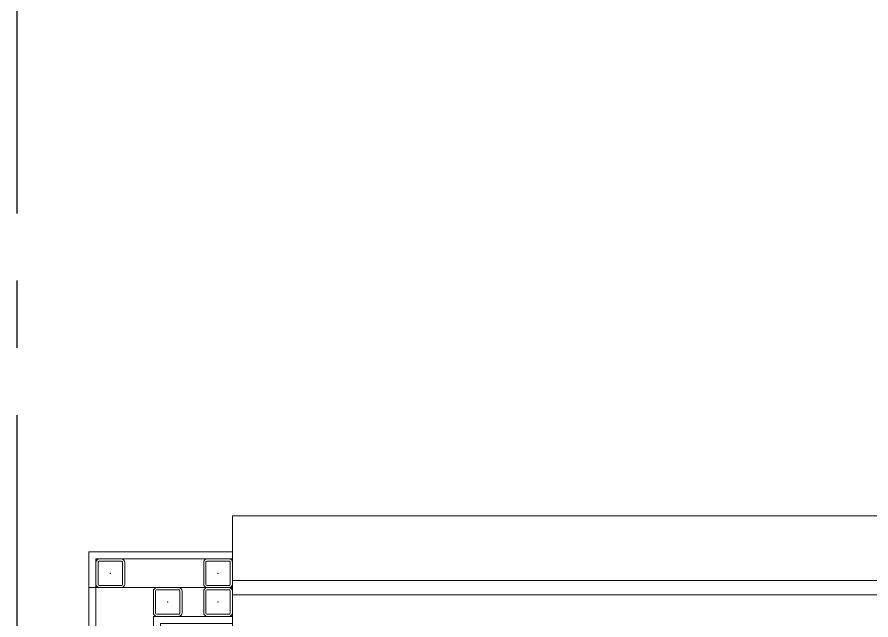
# Model space of a CAD drawing. Extents: x -2365 to 41970, y -230 to 8114.
# Drawn here: x 3588.8 to 3707.8, y 1345 to 1429 of the extents above; entities that cross this region are included whole.
import ezdxf

# ---------------------------------------------------------------- set-up
doc = ezdxf.new("R2010")
doc.units = 0
doc.header["$LTSCALE"] = 25
doc.linetypes.add('CENTER', pattern=[2, 1.25, -0.25, 0.25, -0.25])
doc.layers.get('0').update_dxf_attribs({"color": 9, "lineweight": 9})
for name, color, linetype, lineweight in [('06D', 9, 'Continuous', 9), ('10', 9, 'Continuous', 9), ('11', 9, 'Continuous', 9), ('12', 9, 'Continuous', 9), ('15', 9, 'Continuous', 9), ('33', 9, 'BATTING', 9), ('E-KABLO', 7, 'Continuous', 30)]:
    doc.layers.add(name, color=color, linetype=linetype, lineweight=lineweight)
doc.linetypes.add('BATTING', pattern='A,0.0001,-0.1,[134,ltypeshp.shx,S=0.1,R=0,X=-0.1,Y=0],-0.2,[134,ltypeshp.shx,S=0.1,R=180,X=0.1,Y=0],-0.1', length=0.4001)

# ---------------------------------------------------------------- blocks, each defined once
blk = doc.blocks.new('Prf-40x40')
for points in [[(1.5, -2), (-1.5, -2, -0.414214), (-2, -1.5), (-2, 1.5, -0.414214), (-1.5, 2), (1.5, 2, -0.414214), (2, 1.5), (2, -1.5, -0.414214)], [(1.5, -1.7), (-1.5, -1.7, -0.414214), (-1.7, -1.5), (-1.7, 1.5, -0.414214), (-1.5, 1.7), (1.5, 1.7, -0.414214), (1.7, 1.5), (1.7, -1.5, -0.414214)]]:
    blk.add_lwpolyline(points, format="xyb", close=True)
blk.add_point((0, 0))

msp = doc.modelspace()

# ---------------------------------------------------------------- linework, layer by layer
at = {"layer": '06D'}
msp.add_lwpolyline([(3615.34, 1349.5), (3602.33, 1349.5)], dxfattribs=at)
at = {"layer": '11'}
for points in [[(3598.83, 1354.5), (3618.84, 1354.5), (3618.84, 1353.5), (3599.83, 1353.5), (3599.83, 1197.47), (3598.83, 1197.47)], [(3607.83, 1345.5), (3618.84, 1345.5), (3618.84, 1344.5), (3608.83, 1344.5), (3608.83, 1197.47), (3607.83, 1197.47)]]:
    msp.add_lwpolyline(points, close=True, dxfattribs=at)
at = {"layer": '12'}
msp.add_lwpolyline([(3618.84, 1349.5), (3618.84, 1359.5), (4013.84, 1359.5), (4013.84, 1334.5), (3618.84, 1334.5), (3618.84, 1349.5)], close=True, dxfattribs=at)
at = {"layer": '15'}
msp.add_lwpolyline([(3618.84, 1350.5), (4013.84, 1350.5), (4013.84, 1348.5), (3618.84, 1348.5)], close=True, dxfattribs=at)
at = {"layer": '33', "ltscale": 0.3}
msp.add_lwpolyline([(3598.83, 1349.5), (3618.74, 1349.5)], dxfattribs=at)
at = {"layer": 'E-KABLO', "color": 6, "linetype": 'CENTER', "ltscale": 1.5}
msp.add_line((3588.84, 801.65), (3588.84, 1998.21), dxfattribs=at)

# ---------------------------------------------------------------- block references
at = {"layer": '10', "xscale": -1, "rotation": 180}
for p in [(3601.83, 1351.5), (3616.84, 1351.5), (3609.83, 1347.5), (3616.84, 1347.5)]:
    msp.add_blockref('Prf-40x40', p, dxfattribs=at)

doc.saveas('drawing.dxf')
